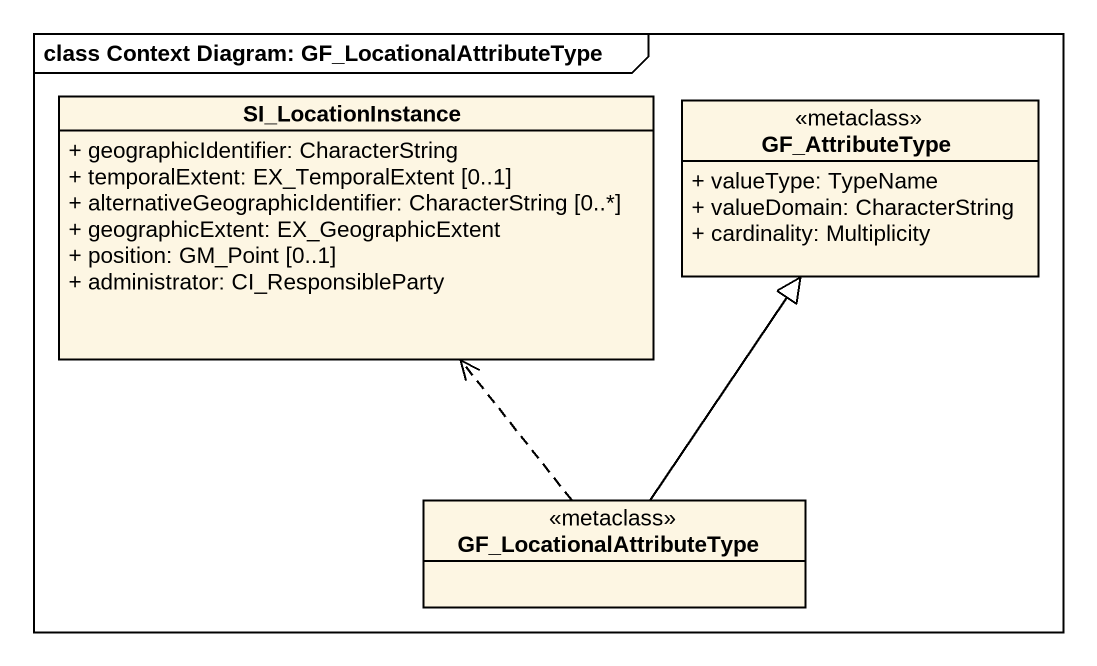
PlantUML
@startuml
mainframe class Context Diagram: GF_LocationalAttributeType
hide circle
hide empty members
skinparam classAttributeIconSize 0
class SI_LocationInstance {
  + geographicIdentifier: CharacterString
  + temporalExtent: EX_TemporalExtent [0..1]
  + alternativeGeographicIdentifier: CharacterString [0..*]
  + geographicExtent: EX_GeographicExtent
  + position: GM_Point [0..1]
  + administrator: CI_ResponsibleParty
}
class GF_AttributeType <<metaclass>> {
  + valueType: TypeName
  + valueDomain: CharacterString
  + cardinality: Multiplicity
}
class GF_LocationalAttributeType <<metaclass>>
GF_LocationalAttributeType .up.> SI_LocationInstance
GF_LocationalAttributeType -up-|> GF_AttributeType
@enduml
